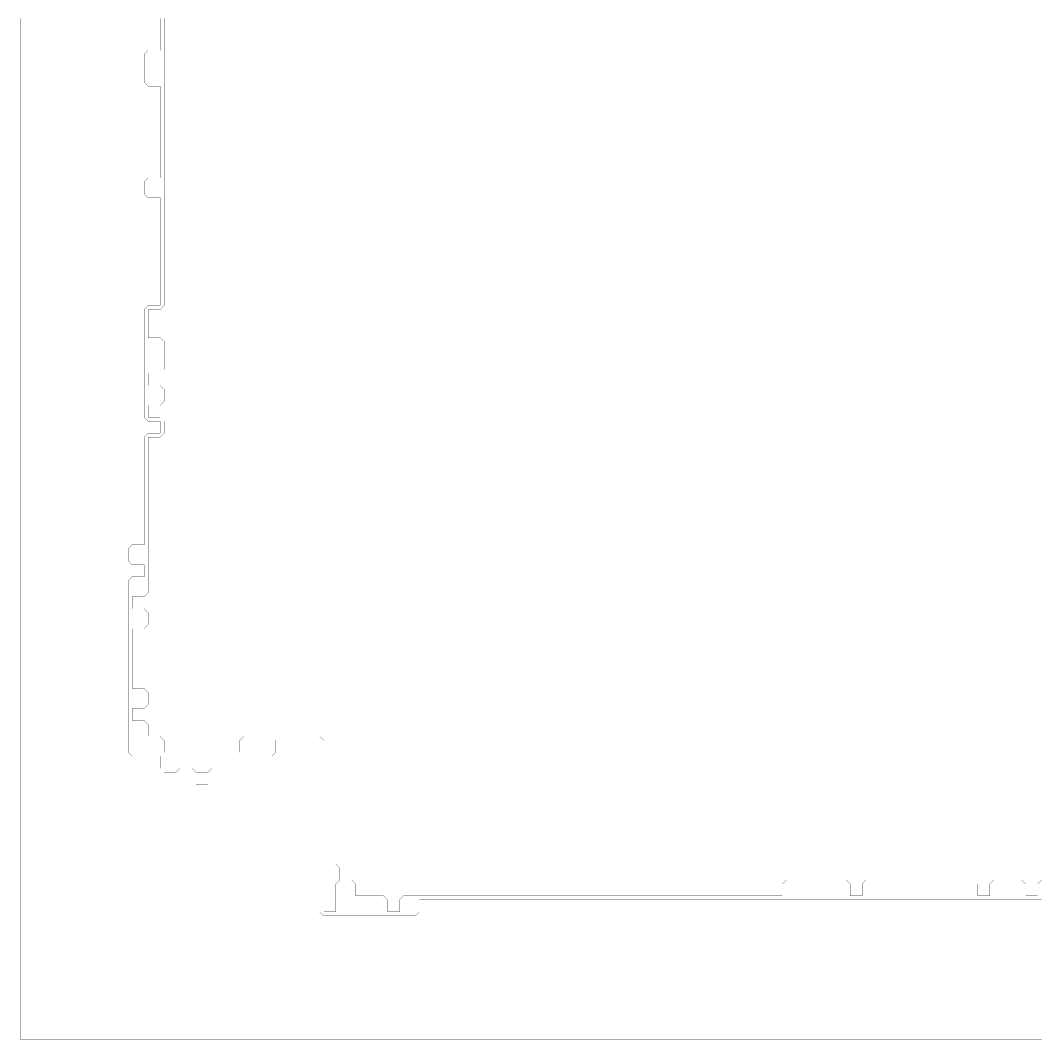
# Model space of a CAD drawing. Header units: metres. Extents: x 0 to 4990, y -4990 to 0.
# Drawn here: x 0 to 2495, y -4990 to -2495 of the extents above; entities that cross this region are included whole.
import ezdxf

# ---------------------------------------------------------------- set-up
doc = ezdxf.new("R2010")
doc.units = ezdxf.units.M
for name, color, linetype in [('conductor', 1, 'Continuous'), ('dielectric', 8, 'Continuous'), ('substrate', 5, 'Continuous')]:
    doc.layers.add(name, color=color, linetype=linetype)

msp = doc.modelspace()

# ---------------------------------------------------------------- linework, layer by layer
at = {"layer": 'conductor', "const_width": 0.5}
msp.add_lwpolyline([(351.5625, -2490.234375), (351.5625, -2500), (351.5625, -2509.765625), (351.5625, -2519.53125), (351.5625, -2529.296875), (351.5625, -2539.0625), (351.5625, -2548.828125), (351.5625, -2558.59375), (351.5625, -2568.359375), (351.5625, -2578.125), (351.5625, -2587.890625), (351.5625, -2597.65625), (351.5625, -2607.421875), (351.5625, -2617.1875), (351.5625, -2626.953125), (351.5625, -2636.71875), (351.5625, -2646.484375), (351.5625, -2656.25), (351.5625, -2666.015625), (351.5625, -2675.78125), (351.5625, -2685.546875), (351.5625, -2695.3125), (351.5625, -2705.078125), (351.5625, -2714.84375), (351.5625, -2724.609375), (351.5625, -2734.375), (351.5625, -2744.140625), (351.5625, -2753.90625), (351.5625, -2763.671875), (351.5625, -2773.4375), (351.5625, -2783.203125), (351.5625, -2792.96875), (351.5625, -2802.734375), (351.5625, -2812.5), (351.5625, -2822.265625), (351.5625, -2832.03125), (351.5625, -2841.796875), (351.5625, -2851.5625), (351.5625, -2861.328125), (351.5625, -2871.09375), (351.5625, -2880.859375), (351.5625, -2890.625), (351.5625, -2900.390625), (351.5625, -2910.15625), (351.5625, -2919.921875), (351.5625, -2929.6875), (351.5625, -2939.453125), (351.5625, -2949.21875), (351.5625, -2958.984375), (351.5625, -2968.75), (351.5625, -2978.515625), (351.5625, -2988.28125), (351.5625, -2998.046875), (351.5625, -3007.8125), (351.5625, -3017.578125), (351.5625, -3027.34375), (351.5625, -3037.109375), (351.5625, -3046.875), (351.5625, -3056.640625), (351.5625, -3066.40625), (351.5625, -3076.171875), (351.5625, -3085.9375), (351.5625, -3095.703125), (351.5625, -3105.46875), (351.5625, -3115.234375), (351.5625, -3125), (351.5625, -3134.765625), (351.5625, -3144.53125), (351.5625, -3154.296875), (351.5625, -3164.0625), (351.5625, -3173.828125), (351.5625, -3183.59375), (351.5625, -3193.359375), (341.796875, -3203.125), (332.03125, -3203.125), (322.265625, -3203.125), (312.5, -3203.125), (312.5, -3212.890625), (312.5, -3222.65625), (312.5, -3232.421875), (312.5, -3242.1875), (312.5, -3251.953125), (312.5, -3261.71875), (312.5, -3271.484375), (322.265625, -3271.484375), (332.03125, -3271.484375), (341.796875, -3271.484375), (351.5625, -3281.25), (351.5625, -3291.015625), (351.5625, -3300.78125), (351.5625, -3310.546875), (351.5625, -3320.3125), (351.5625, -3330.078125), (351.5625, -3339.84375), (351.5625, -3349.609375), (341.796875, -3359.375), (332.03125, -3359.375), (322.265625, -3359.375), (312.5, -3359.375), (312.5, -3369.140625), (312.5, -3378.90625), (312.5, -3388.671875), (322.265625, -3388.671875), (332.03125, -3388.671875), (341.796875, -3388.671875), (351.5625, -3398.4375), (351.5625, -3408.203125), (351.5625, -3417.96875), (351.5625, -3427.734375), (341.796875, -3437.5), (332.03125, -3437.5), (322.265625, -3437.5), (312.5, -3437.5), (312.5, -3447.265625), (312.5, -3457.03125), (312.5, -3466.796875), (322.265625, -3466.796875), (332.03125, -3466.796875), (341.796875, -3466.796875), (351.5625, -3476.5625), (351.5625, -3486.328125), (351.5625, -3496.09375), (351.5625, -3505.859375), (341.796875, -3515.625), (332.03125, -3515.625), (322.265625, -3515.625), (312.5, -3515.625), (312.5, -3525.390625), (312.5, -3535.15625), (312.5, -3544.921875), (312.5, -3554.6875), (312.5, -3564.453125), (312.5, -3574.21875), (312.5, -3583.984375), (312.5, -3593.75), (312.5, -3603.515625), (312.5, -3613.28125), (312.5, -3623.046875), (312.5, -3632.8125), (312.5, -3642.578125), (312.5, -3652.34375), (312.5, -3662.109375), (312.5, -3671.875), (312.5, -3681.640625), (312.5, -3691.40625), (312.5, -3701.171875), (312.5, -3710.9375), (312.5, -3720.703125), (312.5, -3730.46875), (312.5, -3740.234375), (312.5, -3750), (312.5, -3759.765625), (312.5, -3769.53125), (312.5, -3779.296875), (312.5, -3789.0625), (312.5, -3798.828125), (312.5, -3808.59375), (312.5, -3818.359375), (312.5, -3828.125), (312.5, -3837.890625), (312.5, -3847.65625), (312.5, -3857.421875), (312.5, -3867.1875), (312.5, -3876.953125), (312.5, -3886.71875), (312.5, -3896.484375), (302.734375, -3906.25), (292.96875, -3906.25), (283.203125, -3906.25), (273.4375, -3906.25), (273.4375, -3916.015625), (273.4375, -3925.78125), (273.4375, -3935.546875), (283.203125, -3935.546875), (292.96875, -3935.546875), (302.734375, -3935.546875), (312.5, -3945.3125), (312.5, -3955.078125), (312.5, -3964.84375), (312.5, -3974.609375), (302.734375, -3984.375), (292.96875, -3984.375), (283.203125, -3984.375), (273.4375, -3984.375), (273.4375, -3994.140625), (273.4375, -4003.90625), (273.4375, -4013.671875), (273.4375, -4023.4375), (273.4375, -4033.203125), (273.4375, -4042.96875), (273.4375, -4052.734375), (273.4375, -4062.5), (273.4375, -4072.265625), (273.4375, -4082.03125), (273.4375, -4091.796875), (273.4375, -4101.5625), (273.4375, -4111.328125), (273.4375, -4121.09375), (273.4375, -4130.859375), (283.203125, -4130.859375), (292.96875, -4130.859375), (302.734375, -4130.859375), (312.5, -4140.625), (312.5, -4150.390625), (312.5, -4160.15625), (312.5, -4169.921875), (302.734375, -4179.6875), (292.96875, -4179.6875), (283.203125, -4179.6875), (273.4375, -4179.6875), (273.4375, -4189.453125), (273.4375, -4199.21875), (273.4375, -4208.984375), (283.203125, -4208.984375), (292.96875, -4208.984375), (302.734375, -4208.984375), (312.5, -4218.75), (312.5, -4228.515625), (312.5, -4238.28125), (312.5, -4248.046875), (322.265625, -4248.046875), (332.03125, -4248.046875), (341.796875, -4248.046875), (351.5625, -4257.8125), (351.5625, -4267.578125), (351.5625, -4277.34375), (351.5625, -4287.109375), (361.328125, -4287.109375), (371.09375, -4287.109375), (380.859375, -4287.109375), (390.625, -4287.109375), (400.390625, -4287.109375), (410.15625, -4287.109375), (419.921875, -4287.109375), (429.6875, -4287.109375), (439.453125, -4287.109375), (449.21875, -4287.109375), (458.984375, -4287.109375), (468.75, -4287.109375), (478.515625, -4287.109375), (488.28125, -4287.109375), (498.046875, -4287.109375), (507.8125, -4287.109375), (517.578125, -4287.109375), (527.34375, -4287.109375), (537.109375, -4287.109375), (537.109375, -4277.34375), (537.109375, -4267.578125), (537.109375, -4257.8125), (546.875, -4248.046875), (556.640625, -4248.046875), (566.40625, -4248.046875), (576.171875, -4248.046875), (585.9375, -4248.046875), (595.703125, -4248.046875), (605.46875, -4248.046875), (615.234375, -4248.046875), (625, -4248.046875), (634.765625, -4248.046875), (644.53125, -4248.046875), (654.296875, -4248.046875), (664.0625, -4248.046875), (673.828125, -4248.046875), (683.59375, -4248.046875), (693.359375, -4248.046875), (703.125, -4248.046875), (712.890625, -4248.046875), (722.65625, -4248.046875), (732.421875, -4248.046875), (742.1875, -4257.8125), (742.1875, -4267.578125), (742.1875, -4277.34375), (742.1875, -4287.109375), (742.1875, -4296.875), (742.1875, -4306.640625), (742.1875, -4316.40625), (742.1875, -4326.171875), (742.1875, -4335.9375), (742.1875, -4345.703125), (742.1875, -4355.46875), (742.1875, -4365.234375), (742.1875, -4375), (742.1875, -4384.765625), (742.1875, -4394.53125), (742.1875, -4404.296875), (742.1875, -4414.0625), (742.1875, -4423.828125), (742.1875, -4433.59375), (742.1875, -4443.359375), (742.1875, -4453.125), (742.1875, -4462.890625), (742.1875, -4472.65625), (742.1875, -4482.421875), (742.1875, -4492.1875), (742.1875, -4501.953125), (742.1875, -4511.71875), (742.1875, -4521.484375), (742.1875, -4531.25), (742.1875, -4541.015625), (742.1875, -4550.78125), (742.1875, -4560.546875), (751.953125, -4560.546875), (761.71875, -4560.546875), (771.484375, -4560.546875), (781.25, -4570.3125), (781.25, -4580.078125), (781.25, -4589.84375), (781.25, -4599.609375), (771.484375, -4609.375), (761.71875, -4609.375), (751.953125, -4609.375), (742.1875, -4609.375), (742.1875, -4619.140625), (742.1875, -4628.90625), (742.1875, -4638.671875), (742.1875, -4648.4375), (742.1875, -4658.203125), (742.1875, -4667.96875), (742.1875, -4677.734375), (751.953125, -4677.734375), (761.71875, -4677.734375), (771.484375, -4677.734375), (771.484375, -4667.96875), (771.484375, -4658.203125), (771.484375, -4648.4375), (771.484375, -4638.671875), (771.484375, -4628.90625), (771.484375, -4619.140625), (771.484375, -4609.375), (781.25, -4599.609375), (791.015625, -4599.609375), (800.78125, -4599.609375), (810.546875, -4599.609375), (820.3125, -4609.375), (820.3125, -4619.140625), (820.3125, -4628.90625), (820.3125, -4638.671875), (830.078125, -4638.671875), (839.84375, -4638.671875), (849.609375, -4638.671875), (859.375, -4638.671875), (869.140625, -4638.671875), (878.90625, -4638.671875), (888.671875, -4638.671875), (898.4375, -4648.4375), (898.4375, -4658.203125), (898.4375, -4667.96875), (898.4375, -4677.734375), (908.203125, -4677.734375), (917.96875, -4677.734375), (927.734375, -4677.734375), (927.734375, -4667.96875), (927.734375, -4658.203125), (927.734375, -4648.4375), (937.5, -4638.671875), (947.265625, -4638.671875), (957.03125, -4638.671875), (966.796875, -4638.671875), (976.5625, -4638.671875), (986.328125, -4638.671875), (996.09375, -4638.671875), (1005.859375, -4638.671875), (1015.625, -4638.671875), (1025.390625, -4638.671875), (1035.15625, -4638.671875), (1044.921875, -4638.671875), (1054.6875, -4638.671875), (1064.453125, -4638.671875), (1074.21875, -4638.671875), (1083.984375, -4638.671875), (1093.75, -4638.671875), (1103.515625, -4638.671875), (1113.28125, -4638.671875), (1123.046875, -4638.671875), (1132.8125, -4638.671875), (1142.578125, -4638.671875), (1152.34375, -4638.671875), (1162.109375, -4638.671875), (1171.875, -4638.671875), (1181.640625, -4638.671875), (1191.40625, -4638.671875), (1201.171875, -4638.671875), (1210.9375, -4638.671875), (1220.703125, -4638.671875), (1230.46875, -4638.671875), (1240.234375, -4638.671875), (1250, -4638.671875), (1259.765625, -4638.671875), (1269.53125, -4638.671875), (1279.296875, -4638.671875), (1289.0625, -4638.671875), (1298.828125, -4638.671875), (1308.59375, -4638.671875), (1318.359375, -4638.671875), (1328.125, -4638.671875), (1337.890625, -4638.671875), (1347.65625, -4638.671875), (1357.421875, -4638.671875), (1367.1875, -4638.671875), (1376.953125, -4638.671875), (1386.71875, -4638.671875), (1396.484375, -4638.671875), (1406.25, -4638.671875), (1416.015625, -4638.671875), (1425.78125, -4638.671875), (1435.546875, -4638.671875), (1445.3125, -4638.671875), (1455.078125, -4638.671875), (1464.84375, -4638.671875), (1474.609375, -4638.671875), (1484.375, -4638.671875), (1494.140625, -4638.671875), (1503.90625, -4638.671875), (1513.671875, -4638.671875), (1523.4375, -4638.671875), (1533.203125, -4638.671875), (1542.96875, -4638.671875), (1552.734375, -4638.671875), (1562.5, -4638.671875), (1572.265625, -4638.671875), (1582.03125, -4638.671875), (1591.796875, -4638.671875), (1601.5625, -4638.671875), (1611.328125, -4638.671875), (1621.09375, -4638.671875), (1630.859375, -4638.671875), (1640.625, -4638.671875), (1650.390625, -4638.671875), (1660.15625, -4638.671875), (1669.921875, -4638.671875), (1679.6875, -4638.671875), (1689.453125, -4638.671875), (1699.21875, -4638.671875), (1708.984375, -4638.671875), (1718.75, -4638.671875), (1728.515625, -4638.671875), (1738.28125, -4638.671875), (1748.046875, -4638.671875), (1757.8125, -4638.671875), (1767.578125, -4638.671875), (1777.34375, -4638.671875), (1787.109375, -4638.671875), (1796.875, -4638.671875), (1806.640625, -4638.671875), (1816.40625, -4638.671875), (1826.171875, -4638.671875), (1835.9375, -4638.671875), (1845.703125, -4638.671875), (1855.46875, -4638.671875), (1865.234375, -4638.671875), (1865.234375, -4628.90625), (1865.234375, -4619.140625), (1865.234375, -4609.375), (1875, -4599.609375), (1884.765625, -4599.609375), (1894.53125, -4599.609375), (1904.296875, -4599.609375), (1914.0625, -4599.609375), (1923.828125, -4599.609375), (1933.59375, -4599.609375), (1943.359375, -4599.609375), (1953.125, -4599.609375), (1962.890625, -4599.609375), (1972.65625, -4599.609375), (1982.421875, -4599.609375), (1992.1875, -4599.609375), (2001.953125, -4599.609375), (2011.71875, -4599.609375), (2021.484375, -4599.609375), (2031.25, -4609.375), (2031.25, -4619.140625), (2031.25, -4628.90625), (2031.25, -4638.671875), (2041.015625, -4638.671875), (2050.78125, -4638.671875), (2060.546875, -4638.671875), (2060.546875, -4628.90625), (2060.546875, -4619.140625), (2060.546875, -4609.375), (2070.3125, -4599.609375), (2080.078125, -4599.609375), (2089.84375, -4599.609375), (2099.609375, -4599.609375), (2109.375, -4599.609375), (2119.140625, -4599.609375), (2128.90625, -4599.609375), (2138.671875, -4599.609375), (2148.4375, -4599.609375), (2158.203125, -4599.609375), (2167.96875, -4599.609375), (2177.734375, -4599.609375), (2187.5, -4599.609375), (2197.265625, -4599.609375), (2207.03125, -4599.609375), (2216.796875, -4599.609375), (2226.5625, -4599.609375), (2236.328125, -4599.609375), (2246.09375, -4599.609375), (2255.859375, -4599.609375), (2265.625, -4599.609375), (2275.390625, -4599.609375), (2285.15625, -4599.609375), (2294.921875, -4599.609375), (2304.6875, -4599.609375), (2314.453125, -4599.609375), (2324.21875, -4599.609375), (2333.984375, -4599.609375), (2343.75, -4609.375), (2343.75, -4619.140625), (2343.75, -4628.90625), (2343.75, -4638.671875), (2353.515625, -4638.671875), (2363.28125, -4638.671875), (2373.046875, -4638.671875), (2373.046875, -4628.90625), (2373.046875, -4619.140625), (2373.046875, -4609.375), (2382.8125, -4599.609375), (2392.578125, -4599.609375), (2402.34375, -4599.609375), (2412.109375, -4599.609375), (2421.875, -4599.609375), (2431.640625, -4599.609375), (2441.40625, -4599.609375), (2451.171875, -4599.609375), (2460.9375, -4609.375), (2460.9375, -4619.140625), (2460.9375, -4628.90625), (2460.9375, -4638.671875), (2470.703125, -4638.671875), (2480.46875, -4638.671875), (2490.234375, -4638.671875), (2490.234375, -4628.90625), (2490.234375, -4619.140625), (2490.234375, -4609.375), (2500, -4599.609375)], dxfattribs=at)
at = {"layer": 'dielectric', "const_width": 0.5}
msp.add_lwpolyline([(429.6875, -4335.9375), (429.6875, -4345.703125), (429.6875, -4355.46875), (429.6875, -4365.234375), (439.453125, -4365.234375), (449.21875, -4365.234375), (458.984375, -4365.234375), (458.984375, -4355.46875), (458.984375, -4345.703125), (458.984375, -4335.9375), (449.21875, -4335.9375), (439.453125, -4335.9375)], close=True, dxfattribs=at)
at = {"layer": 'substrate', "const_width": 0.5}
for points in [[(0, -2490.234375), (0, -2500), (0, -2509.765625), (0, -2519.53125), (0, -2529.296875), (0, -2539.0625), (0, -2548.828125), (0, -2558.59375), (0, -2568.359375), (0, -2578.125), (0, -2587.890625), (0, -2597.65625), (0, -2607.421875), (0, -2617.1875), (0, -2626.953125), (0, -2636.71875), (0, -2646.484375), (0, -2656.25), (0, -2666.015625), (0, -2675.78125), (0, -2685.546875), (0, -2695.3125), (0, -2705.078125), (0, -2714.84375), (0, -2724.609375), (0, -2734.375), (0, -2744.140625), (0, -2753.90625), (0, -2763.671875), (0, -2773.4375), (0, -2783.203125), (0, -2792.96875), (0, -2802.734375), (0, -2812.5), (0, -2822.265625), (0, -2832.03125), (0, -2841.796875), (0, -2851.5625), (0, -2861.328125), (0, -2871.09375), (0, -2880.859375), (0, -2890.625), (0, -2900.390625), (0, -2910.15625), (0, -2919.921875), (0, -2929.6875), (0, -2939.453125), (0, -2949.21875), (0, -2958.984375), (0, -2968.75), (0, -2978.515625), (0, -2988.28125), (0, -2998.046875), (0, -3007.8125), (0, -3017.578125), (0, -3027.34375), (0, -3037.109375), (0, -3046.875), (0, -3056.640625), (0, -3066.40625), (0, -3076.171875), (0, -3085.9375), (0, -3095.703125), (0, -3105.46875), (0, -3115.234375), (0, -3125), (0, -3134.765625), (0, -3144.53125), (0, -3154.296875), (0, -3164.0625), (0, -3173.828125), (0, -3183.59375), (0, -3193.359375), (0, -3203.125), (0, -3212.890625), (0, -3222.65625), (0, -3232.421875), (0, -3242.1875), (0, -3251.953125), (0, -3261.71875), (0, -3271.484375), (0, -3281.25), (0, -3291.015625), (0, -3300.78125), (0, -3310.546875), (0, -3320.3125), (0, -3330.078125), (0, -3339.84375), (0, -3349.609375), (0, -3359.375), (0, -3369.140625), (0, -3378.90625), (0, -3388.671875), (0, -3398.4375), (0, -3408.203125), (0, -3417.96875), (0, -3427.734375), (0, -3437.5), (0, -3447.265625), (0, -3457.03125), (0, -3466.796875), (0, -3476.5625), (0, -3486.328125), (0, -3496.09375), (0, -3505.859375), (0, -3515.625), (0, -3525.390625), (0, -3535.15625), (0, -3544.921875), (0, -3554.6875), (0, -3564.453125), (0, -3574.21875), (0, -3583.984375), (0, -3593.75), (0, -3603.515625), (0, -3613.28125), (0, -3623.046875), (0, -3632.8125), (0, -3642.578125), (0, -3652.34375), (0, -3662.109375), (0, -3671.875), (0, -3681.640625), (0, -3691.40625), (0, -3701.171875), (0, -3710.9375), (0, -3720.703125), (0, -3730.46875), (0, -3740.234375), (0, -3750), (0, -3759.765625), (0, -3769.53125), (0, -3779.296875), (0, -3789.0625), (0, -3798.828125), (0, -3808.59375), (0, -3818.359375), (0, -3828.125), (0, -3837.890625), (0, -3847.65625), (0, -3857.421875), (0, -3867.1875), (0, -3876.953125), (0, -3886.71875), (0, -3896.484375), (0, -3906.25), (0, -3916.015625), (0, -3925.78125), (0, -3935.546875), (0, -3945.3125), (0, -3955.078125), (0, -3964.84375), (0, -3974.609375), (0, -3984.375), (0, -3994.140625), (0, -4003.90625), (0, -4013.671875), (0, -4023.4375), (0, -4033.203125), (0, -4042.96875), (0, -4052.734375), (0, -4062.5), (0, -4072.265625), (0, -4082.03125), (0, -4091.796875), (0, -4101.5625), (0, -4111.328125), (0, -4121.09375), (0, -4130.859375), (0, -4140.625), (0, -4150.390625), (0, -4160.15625), (0, -4169.921875), (0, -4179.6875), (0, -4189.453125), (0, -4199.21875), (0, -4208.984375), (0, -4218.75), (0, -4228.515625), (0, -4238.28125), (0, -4248.046875), (0, -4257.8125), (0, -4267.578125), (0, -4277.34375), (0, -4287.109375), (0, -4296.875), (0, -4306.640625), (0, -4316.40625), (0, -4326.171875), (0, -4335.9375), (0, -4345.703125), (0, -4355.46875), (0, -4365.234375), (0, -4375), (0, -4384.765625), (0, -4394.53125), (0, -4404.296875), (0, -4414.0625), (0, -4423.828125), (0, -4433.59375), (0, -4443.359375), (0, -4453.125), (0, -4462.890625), (0, -4472.65625), (0, -4482.421875), (0, -4492.1875), (0, -4501.953125), (0, -4511.71875), (0, -4521.484375), (0, -4531.25), (0, -4541.015625), (0, -4550.78125), (0, -4560.546875), (0, -4570.3125), (0, -4580.078125), (0, -4589.84375), (0, -4599.609375), (0, -4609.375), (0, -4619.140625), (0, -4628.90625), (0, -4638.671875), (0, -4648.4375), (0, -4658.203125), (0, -4667.96875), (0, -4677.734375), (0, -4687.5), (0, -4697.265625), (0, -4707.03125), (0, -4716.796875), (0, -4726.5625), (0, -4736.328125), (0, -4746.09375), (0, -4755.859375), (0, -4765.625), (0, -4775.390625), (0, -4785.15625), (0, -4794.921875), (0, -4804.6875), (0, -4814.453125), (0, -4824.21875), (0, -4833.984375), (0, -4843.75), (0, -4853.515625), (0, -4863.28125), (0, -4873.046875), (0, -4882.8125), (0, -4892.578125), (0, -4902.34375), (0, -4912.109375), (0, -4921.875), (0, -4931.640625), (0, -4941.40625), (0, -4951.171875), (0, -4960.9375), (0, -4970.703125), (0, -4980.46875), (0, -4990.234375), (9.765625, -4990.234375), (19.53125, -4990.234375), (29.296875, -4990.234375), (39.0625, -4990.234375), (48.828125, -4990.234375), (58.59375, -4990.234375), (68.359375, -4990.234375), (78.125, -4990.234375), (87.890625, -4990.234375), (97.65625, -4990.234375), (107.421875, -4990.234375), (117.1875, -4990.234375), (126.953125, -4990.234375), (136.71875, -4990.234375), (146.484375, -4990.234375), (156.25, -4990.234375), (166.015625, -4990.234375), (175.78125, -4990.234375), (185.546875, -4990.234375), (195.3125, -4990.234375), (205.078125, -4990.234375), (214.84375, -4990.234375), (224.609375, -4990.234375), (234.375, -4990.234375), (244.140625, -4990.234375), (253.90625, -4990.234375), (263.671875, -4990.234375), (273.4375, -4990.234375), (283.203125, -4990.234375), (292.96875, -4990.234375), (302.734375, -4990.234375), (312.5, -4990.234375), (322.265625, -4990.234375), (332.03125, -4990.234375), (341.796875, -4990.234375), (351.5625, -4990.234375), (361.328125, -4990.234375), (371.09375, -4990.234375), (380.859375, -4990.234375), (390.625, -4990.234375), (400.390625, -4990.234375), (410.15625, -4990.234375), (419.921875, -4990.234375), (429.6875, -4990.234375), (439.453125, -4990.234375), (449.21875, -4990.234375), (458.984375, -4990.234375), (468.75, -4990.234375), (478.515625, -4990.234375), (488.28125, -4990.234375), (498.046875, -4990.234375), (507.8125, -4990.234375), (517.578125, -4990.234375), (527.34375, -4990.234375), (537.109375, -4990.234375), (546.875, -4990.234375), (556.640625, -4990.234375), (566.40625, -4990.234375), (576.171875, -4990.234375), (585.9375, -4990.234375), (595.703125, -4990.234375), (605.46875, -4990.234375), (615.234375, -4990.234375), (625, -4990.234375), (634.765625, -4990.234375), (644.53125, -4990.234375), (654.296875, -4990.234375), (664.0625, -4990.234375), (673.828125, -4990.234375), (683.59375, -4990.234375), (693.359375, -4990.234375), (703.125, -4990.234375), (712.890625, -4990.234375), (722.65625, -4990.234375), (732.421875, -4990.234375), (742.1875, -4990.234375), (751.953125, -4990.234375), (761.71875, -4990.234375), (771.484375, -4990.234375), (781.25, -4990.234375), (791.015625, -4990.234375), (800.78125, -4990.234375), (810.546875, -4990.234375), (820.3125, -4990.234375), (830.078125, -4990.234375), (839.84375, -4990.234375), (849.609375, -4990.234375), (859.375, -4990.234375), (869.140625, -4990.234375), (878.90625, -4990.234375), (888.671875, -4990.234375), (898.4375, -4990.234375), (908.203125, -4990.234375), (917.96875, -4990.234375), (927.734375, -4990.234375), (937.5, -4990.234375), (947.265625, -4990.234375), (957.03125, -4990.234375), (966.796875, -4990.234375), (976.5625, -4990.234375), (986.328125, -4990.234375), (996.09375, -4990.234375), (1005.859375, -4990.234375), (1015.625, -4990.234375), (1025.390625, -4990.234375), (1035.15625, -4990.234375), (1044.921875, -4990.234375), (1054.6875, -4990.234375), (1064.453125, -4990.234375), (1074.21875, -4990.234375), (1083.984375, -4990.234375), (1093.75, -4990.234375), (1103.515625, -4990.234375), (1113.28125, -4990.234375), (1123.046875, -4990.234375), (1132.8125, -4990.234375), (1142.578125, -4990.234375), (1152.34375, -4990.234375), (1162.109375, -4990.234375), (1171.875, -4990.234375), (1181.640625, -4990.234375), (1191.40625, -4990.234375), (1201.171875, -4990.234375), (1210.9375, -4990.234375), (1220.703125, -4990.234375), (1230.46875, -4990.234375), (1240.234375, -4990.234375), (1250, -4990.234375), (1259.765625, -4990.234375), (1269.53125, -4990.234375), (1279.296875, -4990.234375), (1289.0625, -4990.234375), (1298.828125, -4990.234375), (1308.59375, -4990.234375), (1318.359375, -4990.234375), (1328.125, -4990.234375), (1337.890625, -4990.234375), (1347.65625, -4990.234375), (1357.421875, -4990.234375), (1367.1875, -4990.234375), (1376.953125, -4990.234375), (1386.71875, -4990.234375), (1396.484375, -4990.234375), (1406.25, -4990.234375), (1416.015625, -4990.234375), (1425.78125, -4990.234375), (1435.546875, -4990.234375), (1445.3125, -4990.234375), (1455.078125, -4990.234375), (1464.84375, -4990.234375), (1474.609375, -4990.234375), (1484.375, -4990.234375), (1494.140625, -4990.234375), (1503.90625, -4990.234375), (1513.671875, -4990.234375), (1523.4375, -4990.234375), (1533.203125, -4990.234375), (1542.96875, -4990.234375), (1552.734375, -4990.234375), (1562.5, -4990.234375), (1572.265625, -4990.234375), (1582.03125, -4990.234375), (1591.796875, -4990.234375), (1601.5625, -4990.234375), (1611.328125, -4990.234375), (1621.09375, -4990.234375), (1630.859375, -4990.234375), (1640.625, -4990.234375), (1650.390625, -4990.234375), (1660.15625, -4990.234375), (1669.921875, -4990.234375), (1679.6875, -4990.234375), (1689.453125, -4990.234375), (1699.21875, -4990.234375), (1708.984375, -4990.234375), (1718.75, -4990.234375), (1728.515625, -4990.234375), (1738.28125, -4990.234375), (1748.046875, -4990.234375), (1757.8125, -4990.234375), (1767.578125, -4990.234375), (1777.34375, -4990.234375), (1787.109375, -4990.234375), (1796.875, -4990.234375), (1806.640625, -4990.234375), (1816.40625, -4990.234375), (1826.171875, -4990.234375), (1835.9375, -4990.234375), (1845.703125, -4990.234375), (1855.46875, -4990.234375), (1865.234375, -4990.234375), (1875, -4990.234375), (1884.765625, -4990.234375), (1894.53125, -4990.234375), (1904.296875, -4990.234375), (1914.0625, -4990.234375), (1923.828125, -4990.234375), (1933.59375, -4990.234375), (1943.359375, -4990.234375), (1953.125, -4990.234375), (1962.890625, -4990.234375), (1972.65625, -4990.234375), (1982.421875, -4990.234375), (1992.1875, -4990.234375), (2001.953125, -4990.234375), (2011.71875, -4990.234375), (2021.484375, -4990.234375), (2031.25, -4990.234375), (2041.015625, -4990.234375), (2050.78125, -4990.234375), (2060.546875, -4990.234375), (2070.3125, -4990.234375), (2080.078125, -4990.234375), (2089.84375, -4990.234375), (2099.609375, -4990.234375), (2109.375, -4990.234375), (2119.140625, -4990.234375), (2128.90625, -4990.234375), (2138.671875, -4990.234375), (2148.4375, -4990.234375), (2158.203125, -4990.234375), (2167.96875, -4990.234375), (2177.734375, -4990.234375), (2187.5, -4990.234375), (2197.265625, -4990.234375), (2207.03125, -4990.234375), (2216.796875, -4990.234375), (2226.5625, -4990.234375), (2236.328125, -4990.234375), (2246.09375, -4990.234375), (2255.859375, -4990.234375), (2265.625, -4990.234375), (2275.390625, -4990.234375), (2285.15625, -4990.234375), (2294.921875, -4990.234375), (2304.6875, -4990.234375), (2314.453125, -4990.234375), (2324.21875, -4990.234375), (2333.984375, -4990.234375), (2343.75, -4990.234375), (2353.515625, -4990.234375), (2363.28125, -4990.234375), (2373.046875, -4990.234375), (2382.8125, -4990.234375), (2392.578125, -4990.234375), (2402.34375, -4990.234375), (2412.109375, -4990.234375), (2421.875, -4990.234375), (2431.640625, -4990.234375), (2441.40625, -4990.234375), (2451.171875, -4990.234375), (2460.9375, -4990.234375), (2470.703125, -4990.234375), (2480.46875, -4990.234375), (2490.234375, -4990.234375), (2500, -4990.234375)], [(2500, -4648.4375), (2490.234375, -4648.4375), (2480.46875, -4648.4375), (2470.703125, -4648.4375), (2460.9375, -4648.4375), (2451.171875, -4648.4375), (2441.40625, -4648.4375), (2431.640625, -4648.4375), (2421.875, -4648.4375), (2412.109375, -4648.4375), (2402.34375, -4648.4375), (2392.578125, -4648.4375), (2382.8125, -4648.4375), (2373.046875, -4648.4375), (2363.28125, -4648.4375), (2353.515625, -4648.4375), (2343.75, -4648.4375), (2333.984375, -4648.4375), (2324.21875, -4648.4375), (2314.453125, -4648.4375), (2304.6875, -4648.4375), (2294.921875, -4648.4375), (2285.15625, -4648.4375), (2275.390625, -4648.4375), (2265.625, -4648.4375), (2255.859375, -4648.4375), (2246.09375, -4648.4375), (2236.328125, -4648.4375), (2226.5625, -4648.4375), (2216.796875, -4648.4375), (2207.03125, -4648.4375), (2197.265625, -4648.4375), (2187.5, -4648.4375), (2177.734375, -4648.4375), (2167.96875, -4648.4375), (2158.203125, -4648.4375), (2148.4375, -4648.4375), (2138.671875, -4648.4375), (2128.90625, -4648.4375), (2119.140625, -4648.4375), (2109.375, -4648.4375), (2099.609375, -4648.4375), (2089.84375, -4648.4375), (2080.078125, -4648.4375), (2070.3125, -4648.4375), (2060.546875, -4648.4375), (2050.78125, -4648.4375), (2041.015625, -4648.4375), (2031.25, -4648.4375), (2021.484375, -4648.4375), (2011.71875, -4648.4375), (2001.953125, -4648.4375), (1992.1875, -4648.4375), (1982.421875, -4648.4375), (1972.65625, -4648.4375), (1962.890625, -4648.4375), (1953.125, -4648.4375), (1943.359375, -4648.4375), (1933.59375, -4648.4375), (1923.828125, -4648.4375), (1914.0625, -4648.4375), (1904.296875, -4648.4375), (1894.53125, -4648.4375), (1884.765625, -4648.4375), (1875, -4648.4375), (1865.234375, -4648.4375), (1855.46875, -4648.4375), (1845.703125, -4648.4375), (1835.9375, -4648.4375), (1826.171875, -4648.4375), (1816.40625, -4648.4375), (1806.640625, -4648.4375), (1796.875, -4648.4375), (1787.109375, -4648.4375), (1777.34375, -4648.4375), (1767.578125, -4648.4375), (1757.8125, -4648.4375), (1748.046875, -4648.4375), (1738.28125, -4648.4375), (1728.515625, -4648.4375), (1718.75, -4648.4375), (1708.984375, -4648.4375), (1699.21875, -4648.4375), (1689.453125, -4648.4375), (1679.6875, -4648.4375), (1669.921875, -4648.4375), (1660.15625, -4648.4375), (1650.390625, -4648.4375), (1640.625, -4648.4375), (1630.859375, -4648.4375), (1621.09375, -4648.4375), (1611.328125, -4648.4375), (1601.5625, -4648.4375), (1591.796875, -4648.4375), (1582.03125, -4648.4375), (1572.265625, -4648.4375), (1562.5, -4648.4375), (1552.734375, -4648.4375), (1542.96875, -4648.4375), (1533.203125, -4648.4375), (1523.4375, -4648.4375), (1513.671875, -4648.4375), (1503.90625, -4648.4375), (1494.140625, -4648.4375), (1484.375, -4648.4375), (1474.609375, -4648.4375), (1464.84375, -4648.4375), (1455.078125, -4648.4375), (1445.3125, -4648.4375), (1435.546875, -4648.4375), (1425.78125, -4648.4375), (1416.015625, -4648.4375), (1406.25, -4648.4375), (1396.484375, -4648.4375), (1386.71875, -4648.4375), (1376.953125, -4648.4375), (1367.1875, -4648.4375), (1357.421875, -4648.4375), (1347.65625, -4648.4375), (1337.890625, -4648.4375), (1328.125, -4648.4375), (1318.359375, -4648.4375), (1308.59375, -4648.4375), (1298.828125, -4648.4375), (1289.0625, -4648.4375), (1279.296875, -4648.4375), (1269.53125, -4648.4375), (1259.765625, -4648.4375), (1250, -4648.4375), (1240.234375, -4648.4375), (1230.46875, -4648.4375), (1220.703125, -4648.4375), (1210.9375, -4648.4375), (1201.171875, -4648.4375), (1191.40625, -4648.4375), (1181.640625, -4648.4375), (1171.875, -4648.4375), (1162.109375, -4648.4375), (1152.34375, -4648.4375), (1142.578125, -4648.4375), (1132.8125, -4648.4375), (1123.046875, -4648.4375), (1113.28125, -4648.4375), (1103.515625, -4648.4375), (1093.75, -4648.4375), (1083.984375, -4648.4375), (1074.21875, -4648.4375), (1064.453125, -4648.4375), (1054.6875, -4648.4375), (1044.921875, -4648.4375), (1035.15625, -4648.4375), (1025.390625, -4648.4375), (1015.625, -4648.4375), (1005.859375, -4648.4375), (996.09375, -4648.4375), (986.328125, -4648.4375), (976.5625, -4648.4375), (976.5625, -4658.203125), (976.5625, -4667.96875), (976.5625, -4677.734375), (966.796875, -4687.5), (957.03125, -4687.5), (947.265625, -4687.5), (937.5, -4687.5), (927.734375, -4687.5), (917.96875, -4687.5), (908.203125, -4687.5), (898.4375, -4687.5), (888.671875, -4687.5), (878.90625, -4687.5), (869.140625, -4687.5), (859.375, -4687.5), (849.609375, -4687.5), (839.84375, -4687.5), (830.078125, -4687.5), (820.3125, -4687.5), (810.546875, -4687.5), (800.78125, -4687.5), (791.015625, -4687.5), (781.25, -4687.5), (771.484375, -4687.5), (761.71875, -4687.5), (751.953125, -4687.5), (742.1875, -4687.5), (732.421875, -4677.734375), (732.421875, -4667.96875), (732.421875, -4658.203125), (732.421875, -4648.4375), (732.421875, -4638.671875), (732.421875, -4628.90625), (732.421875, -4619.140625), (732.421875, -4609.375), (732.421875, -4599.609375), (732.421875, -4589.84375), (732.421875, -4580.078125), (732.421875, -4570.3125), (732.421875, -4560.546875), (732.421875, -4550.78125), (732.421875, -4541.015625), (732.421875, -4531.25), (732.421875, -4521.484375), (732.421875, -4511.71875), (732.421875, -4501.953125), (732.421875, -4492.1875), (732.421875, -4482.421875), (732.421875, -4472.65625), (732.421875, -4462.890625), (732.421875, -4453.125), (732.421875, -4443.359375), (732.421875, -4433.59375), (732.421875, -4423.828125), (732.421875, -4414.0625), (732.421875, -4404.296875), (732.421875, -4394.53125), (732.421875, -4384.765625), (732.421875, -4375), (732.421875, -4365.234375), (732.421875, -4355.46875), (732.421875, -4345.703125), (732.421875, -4335.9375), (732.421875, -4326.171875), (732.421875, -4316.40625), (732.421875, -4306.640625), (732.421875, -4296.875), (732.421875, -4287.109375), (732.421875, -4277.34375), (732.421875, -4267.578125), (732.421875, -4257.8125), (722.65625, -4257.8125), (712.890625, -4257.8125), (703.125, -4257.8125), (693.359375, -4257.8125), (683.59375, -4257.8125), (673.828125, -4257.8125), (664.0625, -4257.8125), (654.296875, -4257.8125), (644.53125, -4257.8125), (634.765625, -4257.8125), (625, -4257.8125), (625, -4267.578125), (625, -4277.34375), (625, -4287.109375), (615.234375, -4296.875), (605.46875, -4296.875), (595.703125, -4296.875), (585.9375, -4296.875), (576.171875, -4296.875), (566.40625, -4296.875), (556.640625, -4296.875), (546.875, -4296.875), (537.109375, -4296.875), (527.34375, -4296.875), (517.578125, -4296.875), (507.8125, -4296.875), (498.046875, -4296.875), (488.28125, -4296.875), (478.515625, -4296.875), (468.75, -4296.875), (468.75, -4306.640625), (468.75, -4316.40625), (468.75, -4326.171875), (458.984375, -4335.9375), (449.21875, -4335.9375), (439.453125, -4335.9375), (429.6875, -4335.9375), (419.921875, -4326.171875), (419.921875, -4316.40625), (419.921875, -4306.640625), (419.921875, -4296.875), (410.15625, -4296.875), (400.390625, -4296.875), (390.625, -4296.875), (390.625, -4306.640625), (390.625, -4316.40625), (390.625, -4326.171875), (380.859375, -4335.9375), (371.09375, -4335.9375), (361.328125, -4335.9375), (351.5625, -4335.9375), (341.796875, -4326.171875), (341.796875, -4316.40625), (341.796875, -4306.640625), (341.796875, -4296.875), (332.03125, -4296.875), (322.265625, -4296.875), (312.5, -4296.875), (302.734375, -4296.875), (292.96875, -4296.875), (283.203125, -4296.875), (273.4375, -4296.875), (263.671875, -4287.109375), (263.671875, -4277.34375), (263.671875, -4267.578125), (263.671875, -4257.8125), (263.671875, -4248.046875), (263.671875, -4238.28125), (263.671875, -4228.515625), (263.671875, -4218.75), (263.671875, -4208.984375), (263.671875, -4199.21875), (263.671875, -4189.453125), (263.671875, -4179.6875), (263.671875, -4169.921875), (263.671875, -4160.15625), (263.671875, -4150.390625), (263.671875, -4140.625), (263.671875, -4130.859375), (263.671875, -4121.09375), (263.671875, -4111.328125), (263.671875, -4101.5625), (263.671875, -4091.796875), (263.671875, -4082.03125), (263.671875, -4072.265625), (263.671875, -4062.5), (263.671875, -4052.734375), (263.671875, -4042.96875), (263.671875, -4033.203125), (263.671875, -4023.4375), (263.671875, -4013.671875), (263.671875, -4003.90625), (263.671875, -3994.140625), (263.671875, -3984.375), (263.671875, -3974.609375), (263.671875, -3964.84375), (263.671875, -3955.078125), (263.671875, -3945.3125), (263.671875, -3935.546875), (263.671875, -3925.78125), (263.671875, -3916.015625), (263.671875, -3906.25), (263.671875, -3896.484375), (263.671875, -3886.71875), (263.671875, -3876.953125), (263.671875, -3867.1875), (273.4375, -3857.421875), (283.203125, -3857.421875), (292.96875, -3857.421875), (302.734375, -3857.421875), (302.734375, -3847.65625), (302.734375, -3837.890625), (302.734375, -3828.125), (292.96875, -3828.125), (283.203125, -3828.125), (273.4375, -3828.125), (263.671875, -3818.359375), (263.671875, -3808.59375), (263.671875, -3798.828125), (263.671875, -3789.0625), (273.4375, -3779.296875), (283.203125, -3779.296875), (292.96875, -3779.296875), (302.734375, -3779.296875), (302.734375, -3769.53125), (302.734375, -3759.765625), (302.734375, -3750), (302.734375, -3740.234375), (302.734375, -3730.46875), (302.734375, -3720.703125), (302.734375, -3710.9375), (302.734375, -3701.171875), (302.734375, -3691.40625), (302.734375, -3681.640625), (302.734375, -3671.875), (302.734375, -3662.109375), (302.734375, -3652.34375), (302.734375, -3642.578125), (302.734375, -3632.8125), (302.734375, -3623.046875), (302.734375, -3613.28125), (302.734375, -3603.515625), (302.734375, -3593.75), (302.734375, -3583.984375), (302.734375, -3574.21875), (302.734375, -3564.453125), (302.734375, -3554.6875), (302.734375, -3544.921875), (302.734375, -3535.15625), (302.734375, -3525.390625), (302.734375, -3515.625), (312.5, -3505.859375), (322.265625, -3505.859375), (332.03125, -3505.859375), (341.796875, -3505.859375), (341.796875, -3496.09375), (341.796875, -3486.328125), (341.796875, -3476.5625), (332.03125, -3476.5625), (322.265625, -3476.5625), (312.5, -3476.5625), (302.734375, -3466.796875), (302.734375, -3457.03125), (302.734375, -3447.265625), (302.734375, -3437.5), (302.734375, -3427.734375), (302.734375, -3417.96875), (302.734375, -3408.203125), (302.734375, -3398.4375), (302.734375, -3388.671875), (302.734375, -3378.90625), (302.734375, -3369.140625), (302.734375, -3359.375), (302.734375, -3349.609375), (302.734375, -3339.84375), (302.734375, -3330.078125), (302.734375, -3320.3125), (302.734375, -3310.546875), (302.734375, -3300.78125), (302.734375, -3291.015625), (302.734375, -3281.25), (302.734375, -3271.484375), (302.734375, -3261.71875), (302.734375, -3251.953125), (302.734375, -3242.1875), (302.734375, -3232.421875), (302.734375, -3222.65625), (302.734375, -3212.890625), (302.734375, -3203.125), (312.5, -3193.359375), (322.265625, -3193.359375), (332.03125, -3193.359375), (341.796875, -3193.359375), (341.796875, -3183.59375), (341.796875, -3173.828125), (341.796875, -3164.0625), (341.796875, -3154.296875), (341.796875, -3144.53125), (341.796875, -3134.765625), (341.796875, -3125), (341.796875, -3115.234375), (341.796875, -3105.46875), (341.796875, -3095.703125), (341.796875, -3085.9375), (341.796875, -3076.171875), (341.796875, -3066.40625), (341.796875, -3056.640625), (341.796875, -3046.875), (341.796875, -3037.109375), (341.796875, -3027.34375), (341.796875, -3017.578125), (341.796875, -3007.8125), (341.796875, -2998.046875), (341.796875, -2988.28125), (341.796875, -2978.515625), (341.796875, -2968.75), (341.796875, -2958.984375), (341.796875, -2949.21875), (341.796875, -2939.453125), (341.796875, -2929.6875), (332.03125, -2929.6875), (322.265625, -2929.6875), (312.5, -2929.6875), (302.734375, -2919.921875), (302.734375, -2910.15625), (302.734375, -2900.390625), (302.734375, -2890.625), (312.5, -2880.859375), (322.265625, -2880.859375), (332.03125, -2880.859375), (341.796875, -2880.859375), (341.796875, -2871.09375), (341.796875, -2861.328125), (341.796875, -2851.5625), (341.796875, -2841.796875), (341.796875, -2832.03125), (341.796875, -2822.265625), (341.796875, -2812.5), (341.796875, -2802.734375), (341.796875, -2792.96875), (341.796875, -2783.203125), (341.796875, -2773.4375), (341.796875, -2763.671875), (341.796875, -2753.90625), (341.796875, -2744.140625), (341.796875, -2734.375), (341.796875, -2724.609375), (341.796875, -2714.84375), (341.796875, -2705.078125), (341.796875, -2695.3125), (341.796875, -2685.546875), (341.796875, -2675.78125), (341.796875, -2666.015625), (341.796875, -2656.25), (332.03125, -2656.25), (322.265625, -2656.25), (312.5, -2656.25), (302.734375, -2646.484375), (302.734375, -2636.71875), (302.734375, -2626.953125), (302.734375, -2617.1875), (302.734375, -2607.421875), (302.734375, -2597.65625), (302.734375, -2587.890625), (302.734375, -2578.125), (312.5, -2568.359375), (322.265625, -2568.359375), (332.03125, -2568.359375), (341.796875, -2568.359375), (341.796875, -2558.59375), (341.796875, -2548.828125), (341.796875, -2539.0625), (341.796875, -2529.296875), (341.796875, -2519.53125), (341.796875, -2509.765625), (341.796875, -2500), (341.796875, -2490.234375)]]:
    msp.add_lwpolyline(points, dxfattribs=at)

doc.saveas('drawing.dxf')
